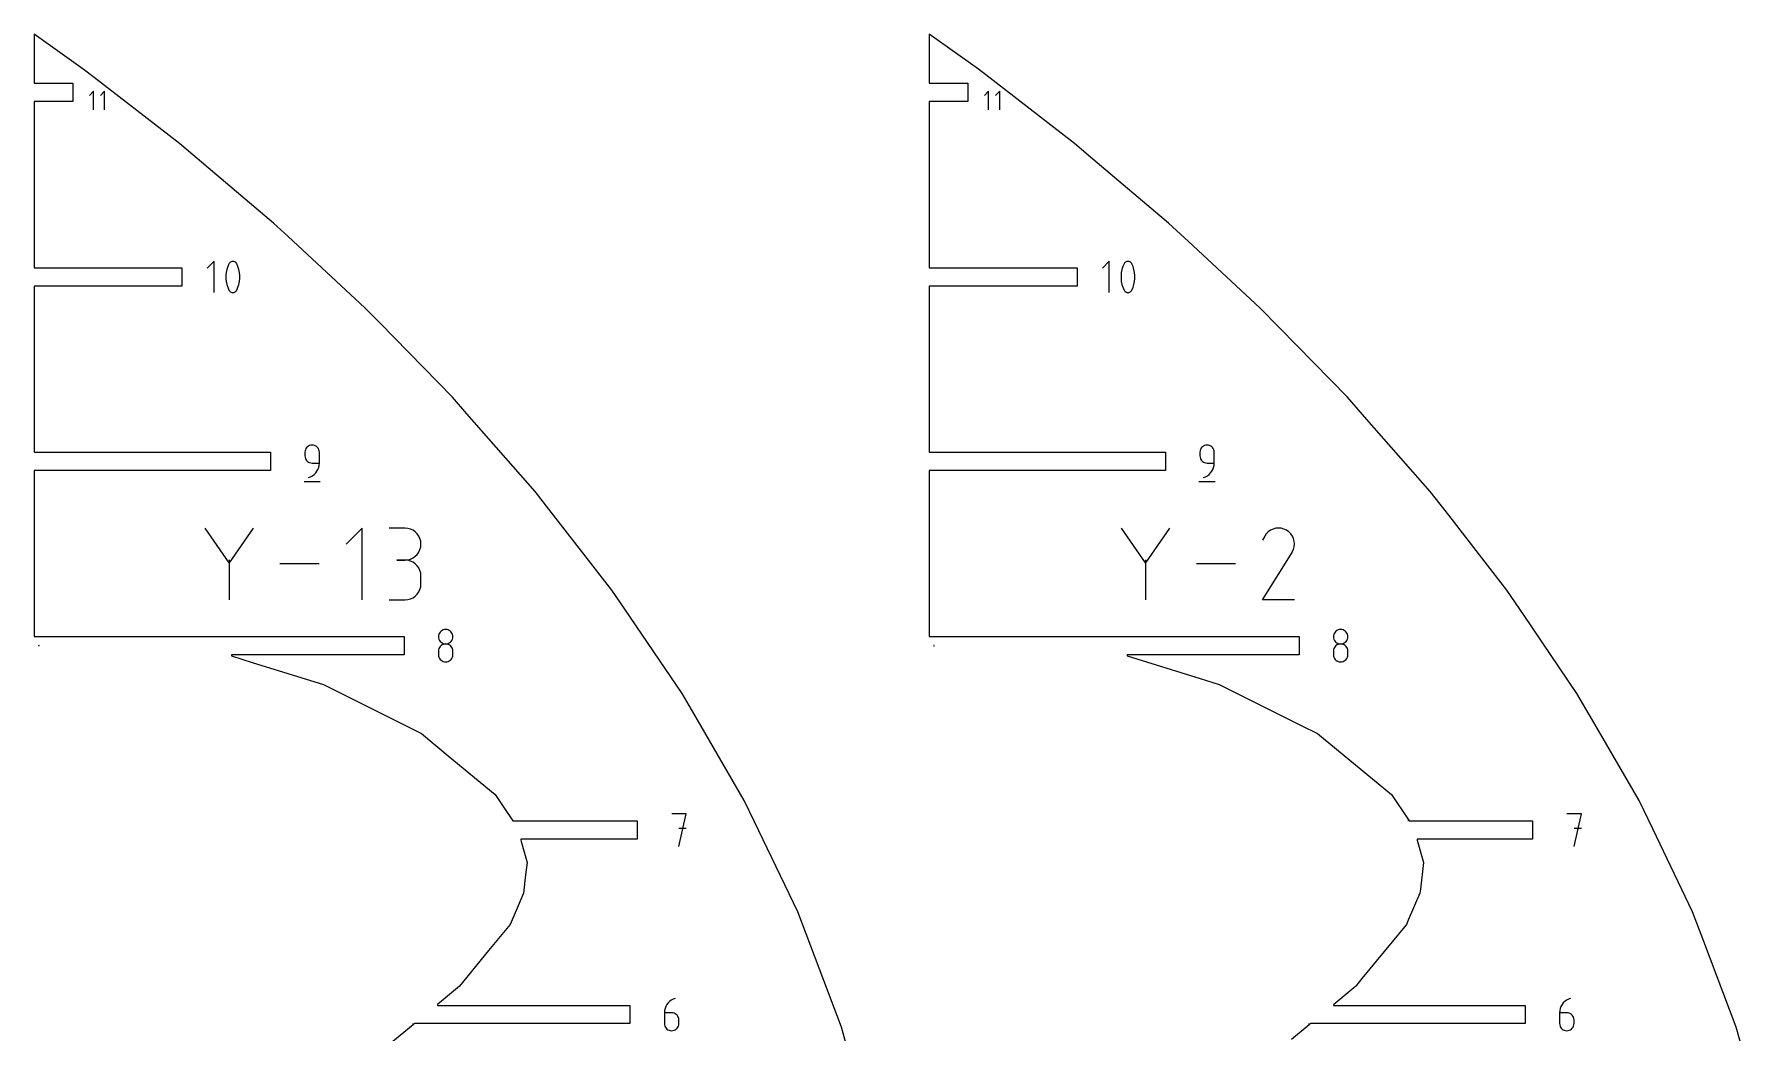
# Model space of a CAD drawing. Extents: x 0 to 800, y 0 to 1200.
# Drawn here: x 399.1 to 609.9, y 579.7 to 702.8 of the extents above; entities that cross this region are included whole.
import ezdxf

# ---------------------------------------------------------------- set-up
doc = ezdxf.new("R2010")
doc.units = 0
doc.header["$MEASUREMENT"] = 0
doc.layers.add('annotation', color=7, linetype='Continuous')
doc.layers.add('boundary', color=7, linetype='Continuous')

msp = doc.modelspace()

# ---------------------------------------------------------------- linework, layer by layer
at = {"layer": 'annotation', "color": 1}
for p, q in [((406.41, 695.72), (405.91, 695.21)), ((406.41, 693.43), (406.41, 695.72)), ((407.78, 695.72), (407.27, 695.21)), ((407.78, 693.43), (407.78, 695.72)), ((516.73, 695.72), (516.22, 695.21)), ((516.73, 693.43), (516.73, 695.72)), ((518.1, 695.72), (517.59, 695.21)), ((518.1, 693.43), (518.1, 695.72)), ((421.29, 674.77), (420.43, 673.91)), ((421.29, 670.92), (421.29, 674.77)), ((423.36, 674.72), (423.28, 674.67)), ((423.45, 674.75), (423.36, 674.72)), ((423.54, 674.76), (423.45, 674.75)), ((423.63, 674.76), (423.54, 674.76)), ((423.72, 674.74), (423.63, 674.76)), ((423.81, 674.71), (423.72, 674.74)), ((423.85, 674.69), (423.81, 674.71)), ((423.81, 674.71), (423.81, 674.71)), ((423.88, 674.67), (423.85, 674.69)), ((531.61, 674.77), (530.76, 673.91)), ((531.61, 670.92), (531.61, 674.77)), ((533.69, 674.72), (533.61, 674.67)), ((533.78, 674.75), (533.69, 674.72)), ((533.87, 674.76), (533.78, 674.75)), ((533.96, 674.76), (533.87, 674.76)), ((534.05, 674.74), (533.96, 674.76)), ((534.14, 674.71), (534.05, 674.74)), ((534.17, 674.69), (534.14, 674.71)), ((534.14, 674.71), (534.14, 674.71)), ((534.21, 674.67), (534.17, 674.69)), ((422.77, 673.39), (422.73, 673.03)), ((422.73, 673.03), (422.73, 672.66)), ((422.73, 672.66), (422.77, 672.29)), ((422.84, 673.76), (422.77, 673.39)), ((422.95, 674.12), (422.84, 673.76)), ((423.1, 674.46), (422.95, 674.12)), ((423.15, 674.55), (423.1, 674.46)), ((423.1, 674.46), (423.1, 674.46)), ((423.21, 674.62), (423.15, 674.55)), ((423.28, 674.67), (423.21, 674.62)), ((423.91, 674.65), (423.88, 674.67)), ((423.94, 674.62), (423.91, 674.65)), ((423.97, 674.59), (423.94, 674.62)), ((424, 674.56), (423.97, 674.59)), ((424.02, 674.53), (424, 674.56)), ((424.04, 674.5), (424.02, 674.53)), ((424.06, 674.46), (424.04, 674.5)), ((424.21, 674.12), (424.06, 674.46)), ((424.06, 674.46), (424.06, 674.46)), ((424.32, 673.76), (424.21, 674.12)), ((424.39, 673.39), (424.32, 673.76)), ((424.43, 673.02), (424.39, 673.39)), ((424.39, 672.29), (424.43, 672.65)), ((424.43, 672.65), (424.43, 673.02)), ((533.09, 673.39), (533.06, 673.03)), ((533.06, 673.03), (533.06, 672.66)), ((533.06, 672.66), (533.09, 672.29)), ((533.17, 673.76), (533.09, 673.39)), ((533.28, 674.12), (533.17, 673.76)), ((533.43, 674.46), (533.28, 674.12)), ((533.47, 674.55), (533.43, 674.46)), ((533.43, 674.46), (533.43, 674.46)), ((533.54, 674.62), (533.47, 674.55)), ((533.61, 674.67), (533.54, 674.62)), ((534.24, 674.65), (534.21, 674.67)), ((534.27, 674.62), (534.24, 674.65)), ((534.3, 674.59), (534.27, 674.62)), ((534.32, 674.56), (534.3, 674.59)), ((534.35, 674.53), (534.32, 674.56)), ((534.37, 674.5), (534.35, 674.53)), ((534.39, 674.46), (534.37, 674.5)), ((534.54, 674.12), (534.39, 674.46)), ((534.39, 674.46), (534.39, 674.46)), ((534.65, 673.76), (534.54, 674.12)), ((534.72, 673.39), (534.65, 673.76)), ((534.76, 673.02), (534.72, 673.39)), ((534.72, 672.29), (534.76, 672.65)), ((534.76, 672.65), (534.76, 673.02)), ((422.77, 672.29), (422.84, 671.92)), ((422.84, 671.92), (422.95, 671.57)), ((422.95, 671.57), (423.1, 671.22)), ((423.1, 671.22), (423.1, 671.22)), ((423.1, 671.22), (423.12, 671.18)), ((423.12, 671.18), (423.14, 671.15)), ((423.14, 671.15), (423.16, 671.12)), ((423.16, 671.12), (423.19, 671.09)), ((423.19, 671.09), (423.22, 671.06)), ((423.22, 671.06), (423.25, 671.03)), ((423.25, 671.03), (423.28, 671.01)), ((423.28, 671.01), (423.31, 670.99)), ((423.31, 670.99), (423.35, 670.97)), ((423.35, 670.97), (423.35, 670.97)), ((423.35, 670.97), (423.44, 670.94)), ((423.44, 670.94), (423.53, 670.92)), ((423.53, 670.92), (423.62, 670.92)), ((423.62, 670.92), (423.71, 670.93)), ((423.71, 670.93), (423.8, 670.96)), ((423.8, 670.96), (423.88, 671.01)), ((423.88, 671.01), (423.95, 671.07)), ((423.95, 671.07), (424.01, 671.14)), ((424.01, 671.14), (424.06, 671.22)), ((424.06, 671.22), (424.21, 671.57)), ((424.06, 671.22), (424.06, 671.22)), ((424.21, 671.57), (424.32, 671.92)), ((424.32, 671.92), (424.39, 672.29)), ((533.09, 672.29), (533.17, 671.92)), ((533.17, 671.92), (533.28, 671.57)), ((533.28, 671.57), (533.43, 671.22)), ((533.43, 671.22), (533.43, 671.22)), ((533.43, 671.22), (533.44, 671.18)), ((533.44, 671.18), (533.47, 671.15)), ((533.47, 671.15), (533.49, 671.12)), ((533.49, 671.12), (533.51, 671.09)), ((533.51, 671.09), (533.54, 671.06)), ((533.54, 671.06), (533.57, 671.03)), ((533.57, 671.03), (533.6, 671.01)), ((533.6, 671.01), (533.64, 670.99)), ((533.64, 670.99), (533.67, 670.97)), ((533.67, 670.97), (533.67, 670.97)), ((533.67, 670.97), (533.76, 670.94)), ((533.76, 670.94), (533.86, 670.92)), ((533.86, 670.92), (533.95, 670.92)), ((533.95, 670.92), (534.04, 670.93)), ((534.04, 670.93), (534.12, 670.96)), ((534.12, 670.96), (534.2, 671.01)), ((534.2, 671.01), (534.28, 671.07)), ((534.28, 671.07), (534.34, 671.14)), ((534.34, 671.14), (534.39, 671.22)), ((534.39, 671.22), (534.54, 671.57)), ((534.39, 671.22), (534.39, 671.22)), ((534.54, 671.57), (534.65, 671.92)), ((534.65, 671.92), (534.72, 672.29)), ((432.52, 651.54), (432.48, 651.39)), ((432.59, 651.68), (432.52, 651.54)), ((432.67, 651.8), (432.59, 651.68)), ((432.78, 651.91), (432.67, 651.8)), ((432.9, 651.99), (432.78, 651.91)), ((433.04, 652.06), (432.9, 651.99)), ((433.19, 652.1), (433.04, 652.06)), ((433.35, 652.12), (433.19, 652.1)), ((433.51, 652.1), (433.35, 652.12)), ((433.35, 652.12), (433.35, 652.12)), ((433.66, 652.06), (433.51, 652.1)), ((433.8, 651.99), (433.66, 652.06)), ((433.93, 651.91), (433.8, 651.99)), ((434.03, 651.8), (433.93, 651.91)), ((434.12, 651.68), (434.03, 651.8)), ((434.19, 651.54), (434.12, 651.68)), ((434.23, 651.39), (434.19, 651.54)), ((542.83, 651.54), (542.79, 651.39)), ((542.9, 651.68), (542.83, 651.54)), ((542.98, 651.8), (542.9, 651.68)), ((543.09, 651.91), (542.98, 651.8)), ((543.22, 651.99), (543.09, 651.91)), ((543.35, 652.06), (543.22, 651.99)), ((543.5, 652.1), (543.35, 652.06)), ((543.66, 652.12), (543.5, 652.1)), ((543.82, 652.1), (543.66, 652.12)), ((543.66, 652.12), (543.66, 652.12)), ((543.97, 652.06), (543.82, 652.1)), ((544.11, 651.99), (543.97, 652.06)), ((544.24, 651.91), (544.11, 651.99)), ((544.34, 651.8), (544.24, 651.91)), ((544.43, 651.68), (544.34, 651.8)), ((544.5, 651.54), (544.43, 651.68)), ((544.54, 651.39), (544.5, 651.54)), ((432.48, 651.39), (432.46, 651.23)), ((432.46, 651.23), (432.46, 650.78)), ((432.46, 650.78), (432.46, 650.78)), ((432.46, 650.78), (432.48, 650.62)), ((432.48, 650.62), (432.52, 650.47)), ((432.52, 650.47), (432.59, 650.33)), ((432.59, 650.33), (432.67, 650.21)), ((432.67, 650.21), (432.78, 650.1)), ((432.78, 650.1), (432.9, 650.01)), ((432.9, 650.01), (433.04, 649.95)), ((433.04, 649.95), (433.19, 649.91)), ((433.19, 649.91), (433.35, 649.89)), ((433.35, 649.89), (434.24, 649.89)), ((434.16, 649.36), (434.22, 649.62)), ((434.22, 649.62), (434.24, 649.89)), ((434.24, 651.23), (434.23, 651.39)), ((434.24, 649.89), (434.24, 651.23)), ((434.24, 651.23), (434.24, 651.23)), ((542.79, 651.39), (542.78, 651.23)), ((542.78, 651.23), (542.78, 650.78)), ((542.78, 650.78), (542.78, 650.78)), ((542.78, 650.78), (542.79, 650.62)), ((542.79, 650.62), (542.83, 650.47)), ((542.83, 650.47), (542.9, 650.33)), ((542.9, 650.33), (542.98, 650.21)), ((542.98, 650.21), (543.09, 650.1)), ((543.09, 650.1), (543.22, 650.01)), ((543.22, 650.01), (543.35, 649.95)), ((543.35, 649.95), (543.5, 649.91)), ((543.5, 649.91), (543.66, 649.89)), ((543.66, 649.89), (544.55, 649.89)), ((544.47, 649.36), (544.53, 649.62)), ((544.53, 649.62), (544.55, 649.89)), ((544.55, 651.23), (544.54, 651.39)), ((544.55, 649.89), (544.55, 651.23)), ((544.55, 651.23), (544.55, 651.23)), ((432.35, 647.62), (434.35, 647.62)), ((432.91, 648.12), (433.16, 648.21)), ((432.91, 648.12), (432.91, 648.12)), ((433.16, 648.21), (433.4, 648.34)), ((433.4, 648.34), (433.61, 648.5)), ((433.61, 648.5), (433.79, 648.68)), ((433.79, 648.68), (433.95, 648.89)), ((433.95, 648.89), (434.07, 649.12)), ((434.07, 649.12), (434.16, 649.36)), ((542.66, 647.62), (544.66, 647.62)), ((543.22, 648.12), (543.47, 648.21)), ((543.22, 648.12), (543.22, 648.12)), ((543.47, 648.21), (543.71, 648.34)), ((543.71, 648.34), (543.92, 648.5)), ((543.92, 648.5), (544.1, 648.68)), ((544.1, 648.68), (544.26, 648.89)), ((544.26, 648.89), (544.38, 649.12)), ((544.38, 649.12), (544.47, 649.36)), ((423.11, 637.62), (420.16, 641.89)), ((426.07, 641.89), (423.11, 637.62)), ((439.51, 641.89), (437.54, 639.92)), ((439.51, 633.04), (439.51, 641.89)), ((444.79, 641.88), (442.83, 641.88)), ((445.15, 641.85), (444.79, 641.88)), ((445.48, 641.75), (445.15, 641.85)), ((445.79, 641.61), (445.48, 641.75)), ((446.06, 641.42), (445.79, 641.61)), ((446.3, 641.18), (446.06, 641.42)), ((446.49, 640.9), (446.3, 641.18)), ((536.07, 637.62), (533.11, 641.89)), ((539.02, 641.89), (536.07, 637.62)), ((550.96, 641.19), (550.76, 640.9)), ((551.21, 641.44), (550.96, 641.19)), ((551.49, 641.63), (551.21, 641.44)), ((551.79, 641.77), (551.49, 641.63)), ((552.12, 641.86), (551.79, 641.77)), ((552.45, 641.89), (552.12, 641.86)), ((552.79, 641.86), (552.45, 641.89)), ((553.13, 641.77), (552.79, 641.86)), ((553.45, 641.63), (553.13, 641.77)), ((553.74, 641.42), (553.45, 641.63)), ((553.45, 641.63), (553.45, 641.63)), ((553.98, 641.18), (553.74, 641.42)), ((554.17, 640.9), (553.98, 641.18)), ((446.3, 638.65), (446.49, 638.92)), ((446.64, 640.6), (446.49, 640.9)), ((446.49, 638.92), (446.64, 639.23)), ((446.73, 640.27), (446.64, 640.6)), ((446.64, 639.23), (446.73, 639.56)), ((446.76, 639.92), (446.73, 640.27)), ((446.73, 639.56), (446.76, 639.92)), ((446.76, 639.92), (446.76, 639.92)), ((550.76, 640.9), (550.5, 640.41)), ((550.5, 633.04), (554.13, 638.88)), ((554.13, 638.89), (554.14, 638.9)), ((554.13, 638.88), (554.13, 638.89)), ((554.13, 638.88), (554.13, 638.88)), ((554.14, 638.9), (554.14, 638.91)), ((554.14, 638.91), (554.15, 638.91)), ((554.14, 638.9), (554.14, 638.9)), ((554.15, 638.91), (554.15, 638.92)), ((554.15, 638.92), (554.16, 638.92)), ((554.16, 638.94), (554.31, 639.26)), ((554.16, 638.93), (554.16, 638.94)), ((554.16, 638.94), (554.16, 638.94)), ((554.16, 638.92), (554.16, 638.93)), ((554.31, 640.59), (554.17, 640.9)), ((554.4, 640.27), (554.31, 640.59)), ((554.31, 639.26), (554.4, 639.59)), ((554.43, 639.93), (554.4, 640.27)), ((554.4, 639.59), (554.43, 639.93)), ((423.11, 637.96), (423.11, 633.04)), ((434.22, 637.46), (429.39, 637.46)), ((444.79, 637.95), (443.81, 637.95)), ((443.81, 637.95), (444.79, 637.95)), ((444.79, 637.95), (445.15, 637.98)), ((445.15, 637.92), (444.79, 637.95)), ((444.79, 637.95), (444.79, 637.95)), ((445.15, 637.98), (445.48, 638.07)), ((445.48, 637.82), (445.15, 637.92)), ((445.48, 638.07), (445.79, 638.22)), ((445.79, 637.68), (445.48, 637.82)), ((445.79, 638.22), (446.06, 638.41)), ((446.06, 637.48), (445.79, 637.68)), ((446.06, 638.41), (446.3, 638.65)), ((446.3, 637.25), (446.06, 637.48)), ((446.49, 636.97), (446.3, 637.25)), ((446.64, 636.67), (446.49, 636.97)), ((536.07, 637.96), (536.07, 633.04)), ((547.18, 637.46), (542.34, 637.46)), ((446.73, 636.34), (446.64, 636.67)), ((446.64, 634.32), (446.73, 634.65)), ((446.76, 635.98), (446.73, 636.34)), ((446.73, 634.65), (446.76, 635)), ((446.76, 635), (446.76, 635.98)), ((446.76, 635.98), (446.76, 635.98)), ((442.83, 633.04), (444.79, 633.04)), ((444.79, 633.04), (445.15, 633.07)), ((444.79, 633.04), (444.79, 633.04)), ((445.15, 633.07), (445.48, 633.16)), ((445.48, 633.16), (445.79, 633.31)), ((445.79, 633.31), (446.06, 633.5)), ((446.06, 633.5), (446.3, 633.74)), ((446.3, 633.74), (446.49, 634.01)), ((446.49, 634.01), (446.64, 634.32)), ((554.43, 633.04), (550.5, 633.04)), ((448.94, 628.66), (448.93, 628.5)), ((448.93, 628.5), (448.93, 628.5)), ((448.93, 628.5), (448.94, 628.34)), ((448.98, 628.81), (448.94, 628.66)), ((448.94, 628.34), (448.98, 628.19)), ((449.05, 628.94), (448.98, 628.81)), ((449.14, 629.07), (449.05, 628.94)), ((449.24, 629.18), (449.14, 629.07)), ((449.37, 629.26), (449.24, 629.18)), ((449.51, 629.33), (449.37, 629.26)), ((449.66, 629.37), (449.51, 629.33)), ((449.82, 629.38), (449.66, 629.37)), ((449.98, 629.37), (449.82, 629.38)), ((449.82, 629.38), (449.82, 629.38)), ((450.13, 629.33), (449.98, 629.37)), ((450.26, 629.26), (450.13, 629.33)), ((450.39, 629.18), (450.26, 629.26)), ((450.5, 629.07), (450.39, 629.18)), ((450.58, 628.94), (450.5, 629.07)), ((450.65, 628.81), (450.58, 628.94)), ((450.69, 628.66), (450.65, 628.81)), ((450.65, 628.19), (450.69, 628.34)), ((450.7, 628.5), (450.69, 628.66)), ((450.69, 628.34), (450.7, 628.5)), ((450.7, 628.5), (450.7, 628.5)), ((559.25, 628.66), (559.23, 628.5)), ((559.23, 628.5), (559.23, 628.5)), ((559.23, 628.5), (559.25, 628.34)), ((559.29, 628.81), (559.25, 628.66)), ((559.25, 628.34), (559.29, 628.19)), ((559.36, 628.94), (559.29, 628.81)), ((559.44, 629.07), (559.36, 628.94)), ((559.55, 629.18), (559.44, 629.07)), ((559.67, 629.26), (559.55, 629.18)), ((559.81, 629.33), (559.67, 629.26)), ((559.96, 629.37), (559.81, 629.33)), ((560.12, 629.38), (559.96, 629.37)), ((560.28, 629.37), (560.12, 629.38)), ((560.12, 629.38), (560.12, 629.38)), ((560.43, 629.33), (560.28, 629.37)), ((560.57, 629.26), (560.43, 629.33)), ((560.69, 629.18), (560.57, 629.26)), ((560.8, 629.07), (560.69, 629.18)), ((560.89, 628.94), (560.8, 629.07)), ((560.95, 628.81), (560.89, 628.94)), ((561, 628.66), (560.95, 628.81)), ((560.95, 628.19), (561, 628.34)), ((561.01, 628.5), (561, 628.66)), ((561, 628.34), (561.01, 628.5)), ((561.01, 628.5), (561.01, 628.5)), ((399.67, 627.42), (399.66, 627.42)), ((399.66, 627.42), (399.66, 627.42)), ((399.66, 627.42), (399.66, 627.41)), ((399.66, 627.41), (399.66, 627.41)), ((399.66, 627.41), (399.66, 627.41)), ((399.66, 627.41), (399.66, 627.41)), ((399.66, 627.41), (399.66, 627.4)), ((399.66, 627.4), (399.66, 627.4)), ((399.66, 627.4), (399.66, 627.4)), ((399.66, 627.4), (399.66, 627.4)), ((399.66, 627.4), (399.67, 627.4)), ((399.67, 627.39), (399.66, 627.39)), ((399.66, 627.39), (399.66, 627.39)), ((399.66, 627.39), (399.66, 627.38)), ((399.66, 627.38), (399.66, 627.38)), ((399.66, 627.38), (399.66, 627.38)), ((399.66, 627.38), (399.66, 627.37)), ((399.66, 627.37), (399.66, 627.37)), ((399.66, 627.37), (399.66, 627.37)), ((399.66, 627.37), (399.66, 627.37)), ((399.66, 627.37), (399.66, 627.36)), ((399.66, 627.36), (399.66, 627.36)), ((399.66, 627.36), (399.67, 627.36)), ((399.68, 627.42), (399.67, 627.42)), ((399.67, 627.42), (399.67, 627.42)), ((399.67, 627.42), (399.67, 627.42)), ((399.67, 627.42), (399.67, 627.42)), ((399.67, 627.42), (399.67, 627.42)), ((399.67, 627.42), (399.67, 627.42)), ((399.67, 627.4), (399.67, 627.39)), ((399.68, 627.39), (399.67, 627.39)), ((399.67, 627.39), (399.67, 627.39)), ((399.67, 627.39), (399.67, 627.39)), ((399.67, 627.39), (399.67, 627.39)), ((399.67, 627.39), (399.67, 627.39)), ((399.67, 627.39), (399.67, 627.39)), ((399.67, 627.39), (399.67, 627.39)), ((399.67, 627.39), (399.67, 627.39)), ((399.67, 627.39), (399.67, 627.39)), ((399.67, 627.39), (399.67, 627.39)), ((399.67, 627.39), (399.68, 627.39)), ((399.67, 627.36), (399.67, 627.36)), ((399.67, 627.36), (399.67, 627.36)), ((399.67, 627.36), (399.67, 627.36)), ((399.67, 627.36), (399.67, 627.36)), ((399.67, 627.36), (399.67, 627.36)), ((399.67, 627.36), (399.68, 627.36)), ((399.69, 627.42), (399.68, 627.42)), ((399.68, 627.42), (399.68, 627.42)), ((399.68, 627.42), (399.68, 627.42)), ((399.68, 627.42), (399.68, 627.42)), ((399.68, 627.39), (399.68, 627.4)), ((399.68, 627.4), (399.69, 627.4)), ((399.69, 627.39), (399.68, 627.39)), ((399.68, 627.39), (399.68, 627.39)), ((399.68, 627.39), (399.68, 627.39)), ((399.68, 627.39), (399.68, 627.39)), ((399.68, 627.39), (399.68, 627.39)), ((399.68, 627.39), (399.68, 627.39)), ((399.68, 627.36), (399.68, 627.36)), ((399.68, 627.36), (399.68, 627.36)), ((399.68, 627.36), (399.68, 627.36)), ((399.68, 627.36), (399.69, 627.36)), ((399.69, 627.41), (399.69, 627.42)), ((399.69, 627.42), (399.69, 627.42)), ((399.69, 627.41), (399.69, 627.41)), ((399.69, 627.41), (399.69, 627.41)), ((399.69, 627.41), (399.69, 627.41)), ((399.69, 627.4), (399.69, 627.41)), ((399.69, 627.4), (399.69, 627.4)), ((399.69, 627.4), (399.69, 627.4)), ((399.69, 627.4), (399.69, 627.4)), ((399.69, 627.38), (399.69, 627.39)), ((399.69, 627.39), (399.69, 627.39)), ((399.69, 627.37), (399.69, 627.38)), ((399.69, 627.38), (399.69, 627.38)), ((399.69, 627.38), (399.69, 627.38)), ((399.69, 627.38), (399.69, 627.38)), ((399.69, 627.36), (399.69, 627.37)), ((399.69, 627.37), (399.69, 627.37)), ((399.69, 627.37), (399.69, 627.37)), ((399.69, 627.36), (399.69, 627.36)), ((448.94, 626.88), (448.93, 626.72)), ((448.93, 626.72), (448.93, 626.28)), ((448.93, 626.28), (448.93, 626.28)), ((448.93, 626.28), (448.94, 626.12)), ((448.98, 627.03), (448.94, 626.88)), ((448.98, 628.19), (449.05, 628.05)), ((449.05, 627.17), (448.98, 627.03)), ((449.05, 628.05), (449.14, 627.92)), ((449.14, 627.29), (449.05, 627.17)), ((449.14, 627.92), (449.24, 627.82)), ((449.24, 627.4), (449.14, 627.29)), ((449.24, 627.82), (449.37, 627.73)), ((449.37, 627.49), (449.24, 627.4)), ((449.37, 627.73), (449.51, 627.66)), ((449.51, 627.55), (449.37, 627.49)), ((449.51, 627.66), (449.66, 627.62)), ((449.66, 627.59), (449.51, 627.55)), ((449.66, 627.62), (449.82, 627.61)), ((449.82, 627.61), (449.66, 627.59)), ((449.82, 627.61), (449.98, 627.62)), ((449.98, 627.59), (449.82, 627.61)), ((449.82, 627.61), (449.82, 627.61)), ((449.82, 627.61), (449.82, 627.61)), ((449.98, 627.62), (450.13, 627.66)), ((450.13, 627.55), (449.98, 627.59)), ((450.13, 627.66), (450.26, 627.73)), ((450.26, 627.49), (450.13, 627.55)), ((450.26, 627.73), (450.39, 627.82)), ((450.39, 627.4), (450.26, 627.49)), ((450.39, 627.82), (450.5, 627.92)), ((450.5, 627.29), (450.39, 627.4)), ((450.5, 627.92), (450.58, 628.05)), ((450.58, 627.17), (450.5, 627.29)), ((450.58, 628.05), (450.65, 628.19)), ((450.65, 627.03), (450.58, 627.17)), ((450.69, 626.88), (450.65, 627.03)), ((450.7, 626.72), (450.69, 626.88)), ((450.69, 626.12), (450.7, 626.28)), ((450.7, 626.28), (450.7, 626.72)), ((450.7, 626.72), (450.7, 626.72)), ((510, 627.42), (509.99, 627.42)), ((509.99, 627.42), (509.99, 627.42)), ((509.99, 627.42), (509.99, 627.42)), ((509.99, 627.42), (509.99, 627.41)), ((509.99, 627.41), (509.99, 627.41)), ((509.99, 627.41), (509.99, 627.41)), ((509.99, 627.41), (509.99, 627.41)), ((509.99, 627.41), (509.99, 627.41)), ((509.99, 627.41), (509.99, 627.4)), ((509.99, 627.4), (509.99, 627.4)), ((509.99, 627.4), (509.99, 627.4)), ((509.99, 627.4), (509.99, 627.4)), ((509.99, 627.4), (510, 627.39)), ((510, 627.39), (509.99, 627.39)), ((509.99, 627.39), (509.99, 627.39)), ((509.99, 627.39), (509.99, 627.39)), ((509.99, 627.39), (509.99, 627.38)), ((509.99, 627.38), (509.99, 627.38)), ((509.99, 627.38), (509.99, 627.38)), ((509.99, 627.38), (509.99, 627.37)), ((509.99, 627.37), (509.99, 627.37)), ((509.99, 627.37), (509.99, 627.37)), ((509.99, 627.37), (509.99, 627.36)), ((509.99, 627.36), (509.99, 627.36)), ((509.99, 627.36), (509.99, 627.36)), ((509.99, 627.36), (509.99, 627.36)), ((509.99, 627.36), (510, 627.36)), ((510.01, 627.42), (510, 627.42)), ((510, 627.42), (510, 627.42)), ((510, 627.42), (510, 627.42)), ((510, 627.42), (510, 627.42)), ((510, 627.42), (510, 627.42)), ((510.01, 627.39), (510, 627.39)), ((510, 627.39), (510, 627.39)), ((510, 627.39), (510, 627.39)), ((510, 627.39), (510, 627.39)), ((510, 627.39), (510, 627.39)), ((510, 627.39), (510, 627.39)), ((510, 627.39), (510, 627.39)), ((510, 627.39), (510, 627.39)), ((510, 627.39), (510, 627.39)), ((510, 627.39), (510.01, 627.39)), ((510, 627.36), (510, 627.36)), ((510, 627.36), (510, 627.36)), ((510, 627.36), (510, 627.35)), ((510, 627.35), (510.01, 627.36)), ((510, 627.35), (510, 627.35)), ((510.02, 627.42), (510.01, 627.42)), ((510.01, 627.42), (510.01, 627.42)), ((510.01, 627.42), (510.01, 627.42)), ((510.01, 627.42), (510.01, 627.42)), ((510.01, 627.39), (510.01, 627.4)), ((510.01, 627.4), (510.02, 627.4)), ((510.02, 627.39), (510.01, 627.39)), ((510.01, 627.39), (510.01, 627.39)), ((510.01, 627.39), (510.01, 627.39)), ((510.01, 627.39), (510.01, 627.39)), ((510.01, 627.39), (510.01, 627.39)), ((510.01, 627.39), (510.01, 627.39)), ((510.01, 627.36), (510.01, 627.36)), ((510.01, 627.36), (510.01, 627.36)), ((510.01, 627.36), (510.01, 627.36)), ((510.01, 627.36), (510.02, 627.36)), ((510.02, 627.41), (510.02, 627.42)), ((510.02, 627.42), (510.02, 627.42)), ((510.02, 627.41), (510.02, 627.41)), ((510.02, 627.41), (510.02, 627.41)), ((510.02, 627.41), (510.02, 627.41)), ((510.02, 627.4), (510.02, 627.41)), ((510.02, 627.41), (510.02, 627.41)), ((510.02, 627.4), (510.02, 627.4)), ((510.02, 627.4), (510.02, 627.4)), ((510.02, 627.38), (510.02, 627.39)), ((510.02, 627.39), (510.02, 627.39)), ((510.02, 627.37), (510.02, 627.38)), ((510.02, 627.38), (510.02, 627.38)), ((510.02, 627.38), (510.02, 627.38)), ((510.02, 627.38), (510.02, 627.38)), ((510.02, 627.36), (510.02, 627.37)), ((510.02, 627.37), (510.02, 627.37)), ((510.02, 627.36), (510.02, 627.36)), ((510.02, 627.36), (510.02, 627.36)), ((559.25, 626.88), (559.23, 626.72)), ((559.23, 626.72), (559.23, 626.28)), ((559.23, 626.28), (559.23, 626.28)), ((559.23, 626.28), (559.25, 626.12)), ((559.29, 627.03), (559.25, 626.88)), ((559.29, 628.19), (559.36, 628.05)), ((559.36, 627.17), (559.29, 627.03)), ((559.36, 628.05), (559.44, 627.92)), ((559.44, 627.29), (559.36, 627.17)), ((559.44, 627.92), (559.55, 627.82)), ((559.55, 627.4), (559.44, 627.29)), ((559.55, 627.82), (559.67, 627.73)), ((559.67, 627.49), (559.55, 627.4)), ((559.67, 627.73), (559.81, 627.66)), ((559.81, 627.55), (559.67, 627.49)), ((559.81, 627.66), (559.96, 627.62)), ((559.96, 627.59), (559.81, 627.55)), ((559.96, 627.62), (560.12, 627.61)), ((560.12, 627.61), (559.96, 627.59)), ((560.12, 627.61), (560.28, 627.62)), ((560.28, 627.59), (560.12, 627.61)), ((560.12, 627.61), (560.12, 627.61)), ((560.12, 627.61), (560.12, 627.61)), ((560.28, 627.62), (560.43, 627.66)), ((560.43, 627.55), (560.28, 627.59)), ((560.43, 627.66), (560.57, 627.73)), ((560.57, 627.49), (560.43, 627.55)), ((560.57, 627.73), (560.69, 627.82)), ((560.69, 627.4), (560.57, 627.49)), ((560.69, 627.82), (560.8, 627.92)), ((560.8, 627.29), (560.69, 627.4)), ((560.8, 627.92), (560.89, 628.05)), ((560.89, 627.17), (560.8, 627.29)), ((560.89, 628.05), (560.95, 628.19)), ((560.95, 627.03), (560.89, 627.17)), ((561, 626.88), (560.95, 627.03)), ((561.01, 626.72), (561, 626.88)), ((561, 626.12), (561.01, 626.28)), ((561.01, 626.28), (561.01, 626.72)), ((561.01, 626.72), (561.01, 626.72)), ((448.94, 626.12), (448.98, 625.97)), ((448.98, 625.97), (449.05, 625.83)), ((449.05, 625.83), (449.14, 625.7)), ((449.14, 625.7), (449.24, 625.6)), ((449.24, 625.6), (449.37, 625.51)), ((449.37, 625.51), (449.51, 625.44)), ((449.51, 625.44), (449.66, 625.4)), ((449.66, 625.4), (449.82, 625.39)), ((449.82, 625.39), (449.98, 625.4)), ((449.82, 625.39), (449.82, 625.39)), ((449.98, 625.4), (450.13, 625.44)), ((450.13, 625.44), (450.26, 625.51)), ((450.26, 625.51), (450.39, 625.6)), ((450.39, 625.6), (450.5, 625.7)), ((450.5, 625.7), (450.58, 625.83)), ((450.58, 625.83), (450.65, 625.97)), ((450.65, 625.97), (450.69, 626.12)), ((559.25, 626.12), (559.29, 625.97)), ((559.29, 625.97), (559.36, 625.83)), ((559.36, 625.83), (559.44, 625.7)), ((559.44, 625.7), (559.55, 625.6)), ((559.55, 625.6), (559.67, 625.51)), ((559.67, 625.51), (559.81, 625.44)), ((559.81, 625.44), (559.96, 625.4)), ((559.96, 625.4), (560.12, 625.39)), ((560.12, 625.39), (560.28, 625.4)), ((560.12, 625.39), (560.12, 625.39)), ((560.28, 625.4), (560.43, 625.44)), ((560.43, 625.44), (560.57, 625.51)), ((560.57, 625.51), (560.69, 625.6)), ((560.69, 625.6), (560.8, 625.7)), ((560.8, 625.7), (560.89, 625.83)), ((560.89, 625.83), (560.95, 625.97)), ((560.95, 625.97), (561, 626.12)), ((479.45, 606.66), (477.67, 606.66)), ((478.56, 602.66), (479.45, 606.66)), ((589.8, 606.66), (588.02, 606.66)), ((588.91, 602.66), (589.8, 606.66)), ((479.45, 604.88), (478.56, 604.88)), ((589.8, 604.88), (588.91, 604.88)), ((476.79, 582.42), (476.77, 582.15)), ((476.77, 582.15), (476.77, 580.82)), ((477.66, 582.15), (476.77, 582.15)), ((476.85, 582.68), (476.79, 582.42)), ((476.94, 582.93), (476.85, 582.68)), ((477.07, 583.16), (476.94, 582.93)), ((477.22, 583.37), (477.07, 583.16)), ((477.41, 583.55), (477.22, 583.37)), ((477.62, 583.71), (477.41, 583.55)), ((477.85, 583.84), (477.62, 583.71)), ((477.82, 582.14), (477.66, 582.15)), ((477.97, 582.1), (477.82, 582.14)), ((478.11, 583.93), (477.85, 583.84)), ((478.11, 582.03), (477.97, 582.1)), ((478.11, 583.93), (478.11, 583.93)), ((478.23, 581.94), (478.11, 582.03)), ((478.34, 581.84), (478.23, 581.94)), ((587.13, 582.42), (587.11, 582.15)), ((587.11, 582.15), (587.11, 580.82)), ((588, 582.15), (587.11, 582.15)), ((587.19, 582.68), (587.13, 582.42)), ((587.28, 582.93), (587.19, 582.68)), ((587.41, 583.16), (587.28, 582.93)), ((587.57, 583.37), (587.41, 583.16)), ((587.75, 583.55), (587.57, 583.37)), ((587.96, 583.71), (587.75, 583.55)), ((588.19, 583.84), (587.96, 583.71)), ((588.16, 582.14), (588, 582.15)), ((588.31, 582.1), (588.16, 582.14)), ((588.45, 583.93), (588.19, 583.84)), ((588.45, 582.03), (588.31, 582.1)), ((588.45, 583.93), (588.45, 583.93)), ((588.57, 581.94), (588.45, 582.03)), ((588.68, 581.84), (588.57, 581.94)), ((476.77, 580.82), (476.77, 580.82)), ((476.77, 580.82), (476.79, 580.66)), ((476.79, 580.66), (476.83, 580.51)), ((476.83, 580.51), (476.89, 580.38)), ((476.89, 580.38), (476.98, 580.25)), ((476.98, 580.25), (477.09, 580.14)), ((477.09, 580.14), (477.21, 580.06)), ((477.21, 580.06), (477.35, 579.99)), ((477.35, 579.99), (477.5, 579.95)), ((477.5, 579.95), (477.66, 579.93)), ((477.66, 579.93), (477.82, 579.95)), ((477.66, 579.93), (477.66, 579.93)), ((477.82, 579.95), (477.97, 579.99)), ((477.97, 579.99), (478.11, 580.06)), ((478.11, 580.06), (478.23, 580.14)), ((478.23, 580.14), (478.34, 580.25)), ((478.43, 581.71), (478.34, 581.84)), ((478.34, 580.25), (478.43, 580.38)), ((478.49, 581.58), (478.43, 581.71)), ((478.43, 580.38), (478.49, 580.51)), ((478.53, 581.43), (478.49, 581.58)), ((478.49, 580.51), (478.53, 580.66)), ((478.55, 581.27), (478.53, 581.43)), ((478.53, 580.66), (478.55, 580.82)), ((478.55, 580.82), (478.55, 581.27)), ((478.55, 581.27), (478.55, 581.27)), ((587.11, 580.82), (587.11, 580.82)), ((587.11, 580.82), (587.13, 580.66)), ((587.13, 580.66), (587.17, 580.51)), ((587.17, 580.51), (587.24, 580.38)), ((587.24, 580.38), (587.32, 580.25)), ((587.32, 580.25), (587.43, 580.14)), ((587.43, 580.14), (587.55, 580.06)), ((587.55, 580.06), (587.69, 579.99)), ((587.69, 579.99), (587.84, 579.95)), ((587.84, 579.95), (588, 579.93)), ((588, 579.93), (588.16, 579.95)), ((588, 579.93), (588, 579.93)), ((588.16, 579.95), (588.31, 579.99)), ((588.31, 579.99), (588.45, 580.06)), ((588.45, 580.06), (588.57, 580.14)), ((588.57, 580.14), (588.68, 580.25)), ((588.77, 581.71), (588.68, 581.84)), ((588.68, 580.25), (588.77, 580.38)), ((588.83, 581.58), (588.77, 581.71)), ((588.77, 580.38), (588.83, 580.51)), ((588.88, 581.43), (588.83, 581.58)), ((588.83, 580.51), (588.88, 580.66)), ((588.89, 581.27), (588.88, 581.43)), ((588.88, 580.66), (588.89, 580.82)), ((588.89, 580.82), (588.89, 581.27)), ((588.89, 581.27), (588.89, 581.27))]:
    msp.add_line(p, q, dxfattribs=at)
at = {"layer": 'boundary', "color": 5}
for p, q in [((399.1, 702.75), (399.1, 696.82)), ((405.15, 698.45), (399.1, 702.75)), ((509.42, 702.75), (509.42, 696.82)), ((515.47, 698.45), (509.42, 702.75)), ((406.48, 697.42), (405.15, 698.45)), ((517.31, 697.03), (515.47, 698.45)), ((399.1, 696.82), (399.1, 696.7)), ((399.1, 696.7), (403.86, 696.7)), ((403.86, 696.7), (403.86, 694.45)), ((416.99, 689.29), (406.48, 697.42)), ((509.42, 696.82), (509.42, 696.7)), ((509.42, 696.7), (514.18, 696.7)), ((514.18, 696.7), (514.18, 694.45)), ((527.3, 689.29), (517.31, 697.03)), ((403.86, 694.45), (399.1, 694.45)), ((399.1, 694.45), (399.1, 673.97)), ((514.18, 694.45), (509.42, 694.45)), ((509.42, 694.45), (509.42, 694.32)), ((509.42, 694.32), (509.42, 674.09)), ((418.66, 687.87), (416.99, 689.29)), ((428.6, 679.48), (418.66, 687.87)), ((529.59, 687.36), (527.3, 689.29)), ((538.91, 679.48), (529.59, 687.36)), ((430.39, 677.82), (428.6, 679.48)), ((541.35, 677.22), (538.91, 679.48)), ((439.86, 669.05), (430.39, 677.82)), ((550.17, 669.05), (541.35, 677.22)), ((399.1, 673.97), (417.31, 673.97)), ((417.31, 673.97), (417.31, 671.72)), ((509.42, 674.09), (509.42, 673.97)), ((509.42, 673.97), (527.63, 673.97)), ((527.63, 673.97), (527.63, 671.72)), ((417.31, 671.72), (399.1, 671.72)), ((399.1, 671.72), (399.1, 671.59)), ((399.1, 671.59), (399.1, 651.37)), ((527.63, 671.72), (509.42, 671.72)), ((509.42, 671.72), (509.42, 671.59)), ((509.42, 671.59), (509.42, 651.24)), ((441.68, 667.19), (439.86, 669.05)), ((552.63, 666.53), (550.17, 669.05)), ((450.64, 658.02), (441.68, 667.19)), ((560.95, 658.02), (552.63, 666.53)), ((452.43, 655.98), (450.64, 658.02)), ((563.36, 655.28), (560.95, 658.02)), ((460.84, 646.4), (452.43, 655.98)), ((571.14, 646.4), (563.36, 655.28)), ((399.1, 651.37), (399.1, 651.24)), ((399.1, 651.24), (428.23, 651.24)), ((428.23, 651.24), (428.23, 648.99)), ((509.42, 651.24), (538.54, 651.24)), ((538.54, 651.24), (538.54, 648.99)), ((428.23, 648.99), (399.1, 648.99)), ((399.1, 648.99), (399.1, 648.87)), ((399.1, 648.87), (399.1, 628.51)), ((538.54, 648.99), (509.42, 648.99)), ((509.42, 648.99), (509.42, 628.51)), ((462.54, 644.21), (460.84, 646.4)), ((573.44, 643.46), (571.14, 646.4)), ((470.31, 634.23), (462.54, 644.21)), ((580.62, 634.23), (573.44, 643.46)), ((471.9, 631.9), (470.31, 634.23)), ((582.75, 631.1), (580.62, 634.23)), ((478.95, 621.52), (471.9, 631.9)), ((589.25, 621.52), (582.75, 631.1)), ((399.1, 628.51), (399.27, 628.51)), ((399.27, 628.51), (444.69, 628.51)), ((444.69, 628.51), (444.69, 626.26)), ((509.42, 628.51), (509.79, 628.51)), ((509.79, 628.51), (555, 628.51)), ((555, 628.51), (555, 626.26)), ((444.69, 626.26), (423.4, 626.26)), ((423.4, 626.26), (423.41, 626.14)), ((555, 626.26), (533.79, 626.26)), ((533.79, 626.26), (533.81, 626.14)), ((423.41, 626.14), (425.97, 625.34)), ((425.97, 625.34), (434.75, 622.6)), ((533.81, 626.14), (542.82, 623.33)), ((434.75, 622.6), (438.87, 620.54)), ((542.82, 623.33), (545.17, 622.6)), ((545.17, 622.6), (555.26, 617.56)), ((438.87, 620.54), (446.82, 616.55)), ((480.38, 619.05), (478.95, 621.52)), ((591.17, 618.21), (589.25, 621.52)), ((486.62, 608.3), (480.38, 619.05)), ((596.92, 608.3), (591.17, 618.21)), ((446.82, 616.55), (450.13, 613.83)), ((555.26, 617.56), (557.27, 616.55)), ((557.27, 616.55), (564.99, 610.2)), ((450.13, 613.83), (455.92, 609.05)), ((564.99, 610.2), (566.39, 609.05)), ((455.92, 609.05), (456.99, 607.45)), ((456.99, 607.45), (458.01, 605.91)), ((487.87, 605.7), (486.62, 608.3)), ((566.39, 609.05), (568.49, 605.91)), ((598.59, 604.82), (596.92, 608.3)), ((458.01, 605.91), (458.1, 605.79)), ((458.1, 605.79), (473.43, 605.79)), ((473.43, 605.79), (473.43, 603.54)), ((493.21, 594.58), (487.87, 605.7)), ((568.49, 605.91), (568.48, 605.79)), ((568.48, 605.79), (568.49, 605.79)), ((568.49, 605.79), (568.49, 605.91)), ((568.49, 605.91), (568.57, 605.79)), ((568.57, 605.79), (583.79, 605.79)), ((583.79, 605.79), (583.79, 603.54)), ((473.43, 603.54), (459.07, 603.54)), ((459.07, 603.54), (459.08, 603.41)), ((459.08, 603.41), (459.13, 603.25)), ((459.13, 603.25), (459.84, 600.68)), ((583.79, 603.54), (569.55, 603.54)), ((569.55, 603.54), (569.56, 603.41)), ((569.56, 603.41), (570.16, 601.26)), ((603.51, 594.58), (598.59, 604.82)), ((570.16, 601.26), (570.32, 600.68)), ((459.67, 599.15), (459.42, 596.88)), ((459.84, 600.68), (459.67, 599.15)), ((570.32, 600.68), (569.96, 597.38)), ((459.42, 596.88), (458.75, 595.32)), ((569.9, 596.88), (568.46, 593.55)), ((569.96, 597.38), (569.9, 596.88)), ((458.75, 595.32), (457.77, 593.05)), ((494.24, 591.86), (493.21, 594.58)), ((604.89, 590.94), (603.51, 594.58)), ((457.77, 593.05), (455.11, 589.81)), ((568.25, 593.05), (562.75, 586.36)), ((568.46, 593.55), (568.25, 593.05)), ((498.58, 580.39), (494.24, 591.86)), ((608.89, 580.39), (604.89, 590.94)), ((455.11, 589.81), (451.52, 585.42)), ((562.75, 586.36), (561.98, 585.42)), ((451.52, 585.42), (448.82, 583.18)), ((561.98, 585.42), (559.27, 583.18)), ((448.82, 583.18), (448.8, 583.06)), ((448.8, 583.06), (472.53, 583.06)), ((472.53, 583.06), (472.53, 580.81)), ((559.27, 583.18), (559.26, 583.06)), ((559.26, 583.06), (582.88, 583.06)), ((582.88, 583.06), (582.88, 580.81)), ((445.8, 580.68), (442.58, 578.02)), ((445.8, 580.81), (445.79, 580.81)), ((445.79, 580.81), (445.8, 580.68)), ((445.95, 580.81), (445.8, 580.68)), ((445.8, 580.68), (445.8, 580.81)), ((472.53, 580.81), (445.95, 580.81)), ((499.37, 577.55), (498.58, 580.39)), ((556.25, 580.68), (554.05, 578.87)), ((556.25, 580.81), (556.23, 580.81)), ((556.23, 580.81), (556.25, 580.68)), ((556.4, 580.81), (556.25, 580.68)), ((556.25, 580.68), (556.25, 580.81)), ((582.88, 580.81), (556.4, 580.81)), ((609.94, 576.6), (608.89, 580.39))]:
    msp.add_line(p, q, dxfattribs=at)

doc.saveas('drawing.dxf')
